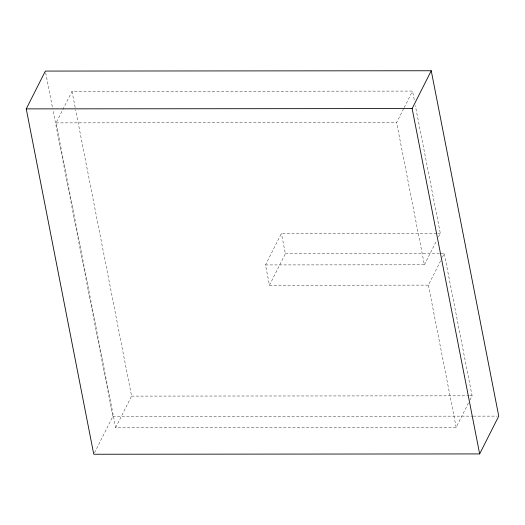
<?xml version="1.0" encoding="UTF-8"?>
<svg xmlns="http://www.w3.org/2000/svg" width="525" height="525" viewBox="0 0 525 525"><rect width="100%" height="100%" fill="white"/><g stroke="black" fill="none" stroke-linecap="round" stroke-linejoin="round"><path stroke-width="0.39" stroke-dasharray="2.62 1.97" d="M468.464 402.977L456.166 427.324L115.671 427.619L56.103 122.883L72.017 91.37L412.512 91.081L414.553 101.528M94.493 452.799L112.855 416.443L52.9 109.718M115.671 427.619L131.585 396.106L75.633 109.863M440.665 260.767L428.367 285.114L269.469 285.252L265.499 264.935L281.413 233.428L437.036 233.297M269.469 285.252L285.383 253.746L281.413 233.428M265.499 264.935L424.397 264.803L396.598 122.588L403.83 108.268M404.191 107.553L412.512 91.081M424.397 264.803L436.695 240.457M438.5 236.873L440.311 233.29L415.341 105.545M442.47 257.191L444.281 253.608L440.186 253.614M469.908 400.116L472.08 395.817L444.281 253.608M56.103 122.883L396.598 122.588M437.857 233.297L440.311 233.29M285.383 253.746L439.366 253.614M131.585 396.106L468.805 395.824M469.626 395.817L472.08 395.817M112.855 416.443L472.533 416.135M473.353 416.135L497.109 416.115M428.367 285.114L456.166 427.324M72.017 91.37L75.475 109.062M45.662 72.686L52.743 108.911"/><path stroke-width="0.79" d="M26.25 108.885L45.347 71.078L431.242 70.75L498.75 416.115L479.653 453.922L93.758 454.25L26.25 108.885L412.145 108.557L431.242 70.75M412.145 108.557L479.653 453.922"/></g></svg>
